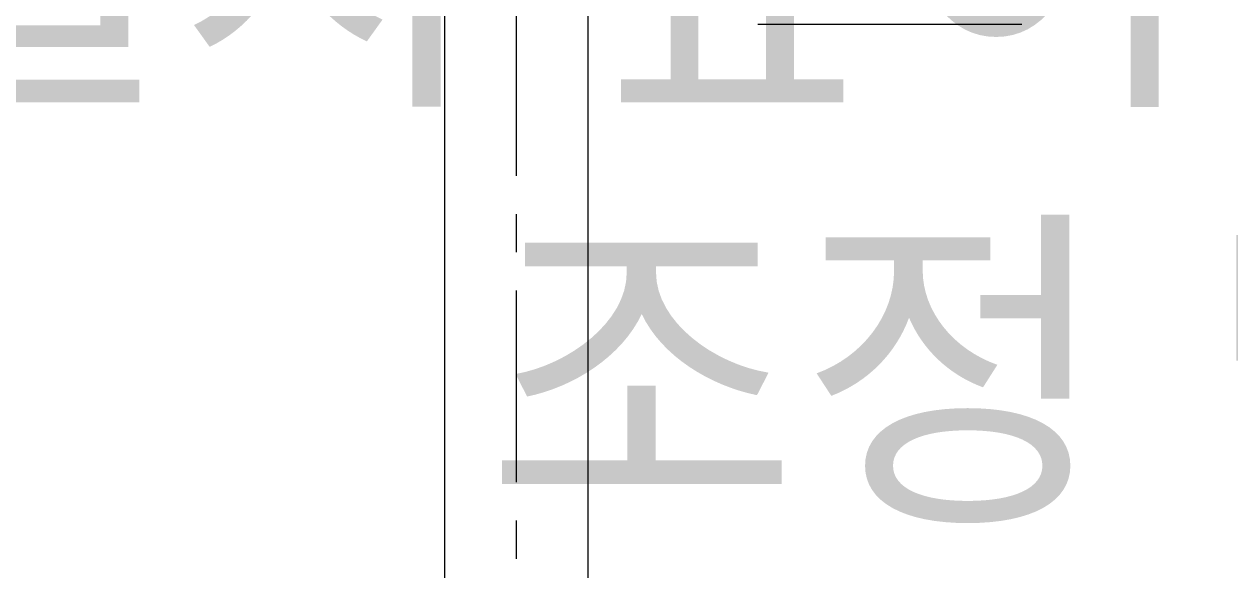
# Model space of a CAD drawing. Header units: millimetres. Extents: x 6794 to 7564, y -3773 to -2783.
# Drawn here: x 7062.57 to 7102.57, y -2966.34 to -2948.24 of the extents above; entities that cross this region are included whole.
import ezdxf

# ---------------------------------------------------------------- set-up
doc = ezdxf.new("R2010")
doc.units = ezdxf.units.MM
doc.header["$LTSCALE"] = 0.1
doc.linetypes.add('CENTERX2', pattern=[101.6, 63.5, -12.7, 12.7, -12.7])
doc.layers.get('0').update_dxf_attribs({"lineweight": 13})
doc.layers.add('CENTER', color=1, linetype='CENTERX2', lineweight=15)
doc.layers.add('DIM', color=3, linetype='Continuous', lineweight=9)
doc.styles.get("Standard").update_dxf_attribs({"font": 'arial.ttf'})

msp = doc.modelspace()

# ---------------------------------------------------------------- linework, layer by layer
at = {"color": 7, "linetype": 'Continuous'}
for p, q in [((7076.5288, -2999.4577), (7076.5288, -2922.4577)), ((7081.2788, -2999.4577), (7081.2788, -2922.4577)), ((7086.9138, -2948.2384), (7095.6638, -2948.2384))]:
    msp.add_line(p, q, dxfattribs=at)
at = {"layer": 'CENTER'}
msp.add_line((7078.9038, -3044.7067), (7078.9038, -2883.0633), dxfattribs=at)

# ---------------------------------------------------------------- texts
at = {"layer": 'DIM', "insert": (7214.807, -2964.8096), "char_height": 8.294062, "attachment_point": 9}
msp.add_mtext('{\\fGulim|b0|i0|c129|p50;제품 설치 높이는 설치 환경을 고려하여 \\P조정 및 설치 하시기 바랍니다}', dxfattribs=at)

doc.saveas('drawing.dxf')
